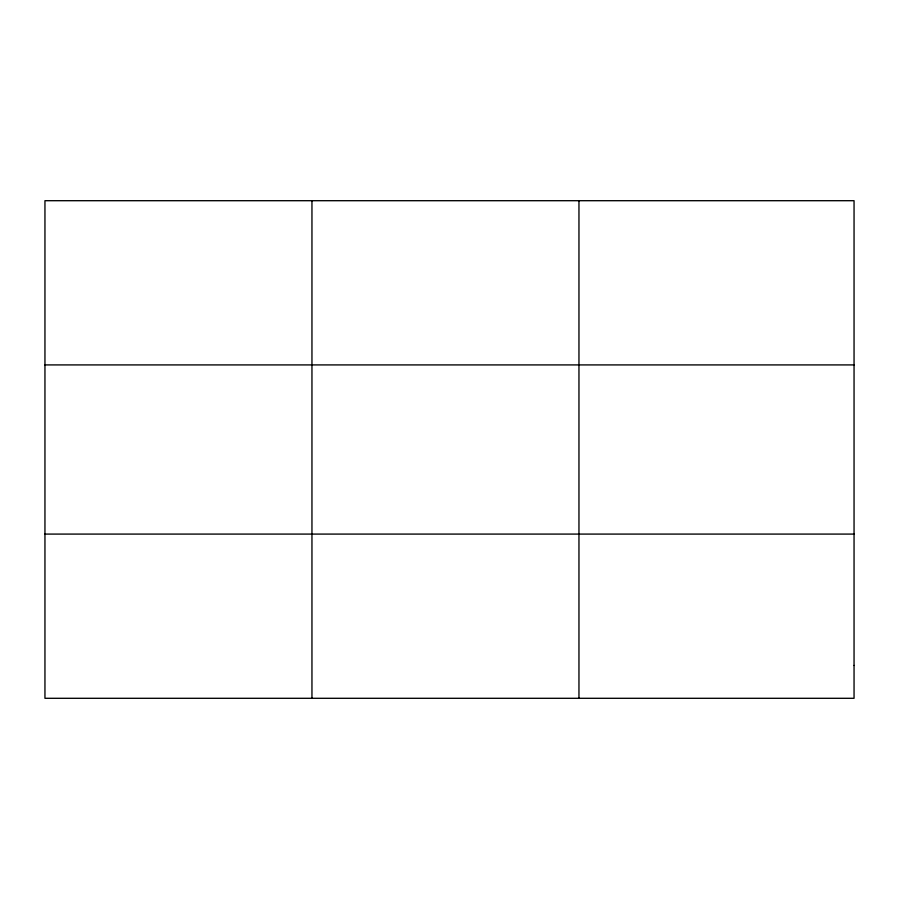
<?xml version="1.0" encoding="UTF-8"?>
<svg xmlns="http://www.w3.org/2000/svg" width="899" height="899" viewBox="0 0 899 899"><rect width="100%" height="100%" fill="white"/><g stroke="black" fill="none" stroke-linecap="round" stroke-linejoin="round"><path stroke-width="1.35" d="M311.953 200.702L311.953 698.298M578.956 200.702L578.956 698.298M44.95 364.915L854.05 364.915M44.95 534.085L854.05 534.085M854.05 665.451L854.05 698.298L44.95 698.298L44.95 200.702L854.05 200.702L854.05 665.451"/></g></svg>
